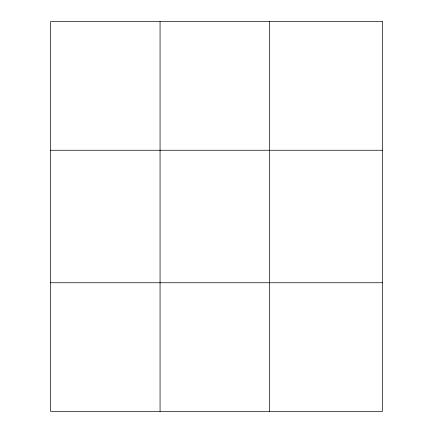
<?xml version="1.0" encoding="UTF-8"?>
<svg xmlns="http://www.w3.org/2000/svg" width="433" height="433" viewBox="0 0 433 433"><rect width="100%" height="100%" fill="white"/><g stroke="black" fill="none" stroke-linecap="round" stroke-linejoin="round"><path stroke-width="0.65" d="M160.064 411.35L160.064 21.65M269.618 411.35L269.618 21.65M50.509 150.251L382.491 150.251M50.509 282.749L382.491 282.749M382.491 21.65L382.491 411.35L50.509 411.35L50.509 21.65L382.491 21.65"/></g></svg>
